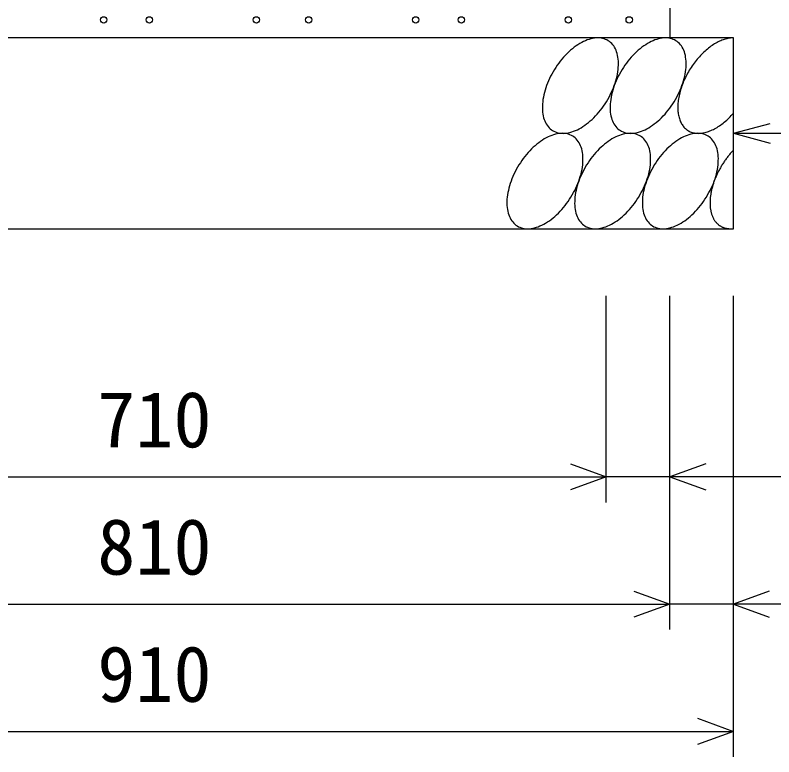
# Model space of a CAD drawing. Units: millimetres, scale not verified. Extents: x -16800 to 16800, y -5940 to 5940.
# Drawn here: x 4990 to 5587, y 2384 to 2966 of the extents above; entities that cross this region are included whole.
import ezdxf
from ezdxf.enums import TextEntityAlignment as Align

# ---------------------------------------------------------------- set-up
doc = ezdxf.new("R2010")
doc.units = ezdxf.units.MM
doc.header["$LTSCALE"] = 20
for name, color, linetype, lineweight in [('0-0_DIM', 7, 'Continuous', 25), ('0-2_HATCH', 6, 'Continuous', 25), ('0-5_OUTLINE', 3, 'Continuous', 25)]:
    doc.layers.add(name, color=color, linetype=linetype, lineweight=lineweight)
doc.styles.add('ＭＳ ゴシック', font='')
doc.styles.get('ＭＳ ゴシック').set_extended_font_data('MS Gothic')

msp = doc.modelspace()

# ---------------------------------------------------------------- linework, layer by layer
at = {"layer": '0-0_DIM'}
for p, q in [((5555, 2873.62), (5583.98, 2881.39)), ((5555, 2873.62), (5988.31, 2873.62)), ((5555, 2873.62), (5583.98, 2865.86)), ((5455, 2583.61), (5455, 2745.95)), ((5505, 2483.61), (5505, 2745.95)), ((5555, 2383.61), (5555, 2745.95)), ((4745, 2603.61), (5455, 2603.61)), ((5675, 2603.61), (5455, 2603.61)), ((4695, 2503.61), (5505, 2503.61)), ((5725, 2503.61), (5505, 2503.61)), ((4645, 2403.61), (5555, 2403.61))]:
    msp.add_line(p, q, dxfattribs=at)
for points in [[(5426.81, 2613.87), (5455, 2603.61), (5426.81, 2593.34)], [(5533.19, 2613.87), (5505, 2603.61), (5533.19, 2593.34)], [(5476.81, 2513.87), (5505, 2503.61), (5476.81, 2493.34)], [(5583.19, 2513.87), (5555, 2503.61), (5583.19, 2493.34)], [(5526.81, 2413.87), (5555, 2403.61), (5526.81, 2393.34)]]:
    msp.add_lwpolyline(points, dxfattribs=at)
at = {"layer": '0-2_HATCH'}
for points in [[(5456.5, 2946.4), (5455.5, 2946.98), (5454.4, 2947.47), (5453.3, 2947.88), (5452.1, 2948.19), (5450.9, 2948.42), (5449.7, 2948.55), (5448.4, 2948.6), (5447.1, 2948.55), (5445.7, 2948.42), (5444.3, 2948.19), (5442.9, 2947.88), (5441.5, 2947.47), (5440.1, 2946.98), (5438.6, 2946.41), (5437.2, 2945.74), (5435.7, 2945), (5434.2, 2944.17), (5432.8, 2943.26), (5431.3, 2942.28), (5429.8, 2941.22), (5428.4, 2940.09), (5427, 2938.88), (5425.6, 2937.61), (5424.2, 2936.28), (5422.8, 2934.89), (5421.5, 2933.44), (5420.2, 2931.93), (5418.9, 2930.38), (5417.7, 2928.78), (5416.5, 2927.13), (5415.4, 2925.45), (5414.3, 2923.73), (5413.2, 2921.98), (5412.2, 2920.21), (5411.3, 2918.41), (5410.4, 2916.6), (5409.6, 2914.77), (5408.8, 2912.94), (5408.1, 2911.1)], [(5463.9, 2934.89), (5463.6, 2936.28), (5463.2, 2937.61), (5462.7, 2938.88), (5462.2, 2940.08), (5461.5, 2941.22), (5460.9, 2942.28), (5460.1, 2943.26), (5459.3, 2944.17), (5458.4, 2945), (5457.5, 2945.74), (5456.5, 2946.4)], [(5509.7, 2946.4), (5508.7, 2946.98), (5507.6, 2947.47), (5506.5, 2947.88), (5505.3, 2948.19), (5504.1, 2948.42), (5502.9, 2948.55), (5501.6, 2948.6), (5500.3, 2948.55), (5498.9, 2948.42), (5497.5, 2948.19), (5496.1, 2947.88), (5494.7, 2947.47), (5493.3, 2946.98), (5491.8, 2946.41), (5490.4, 2945.74), (5488.9, 2945), (5487.4, 2944.17), (5486, 2943.26), (5484.5, 2942.28), (5483, 2941.22), (5481.6, 2940.09), (5480.2, 2938.88), (5478.8, 2937.61), (5477.4, 2936.28), (5476, 2934.89), (5474.7, 2933.44), (5473.4, 2931.93), (5472.1, 2930.38), (5470.9, 2928.78), (5469.7, 2927.13), (5468.6, 2925.45), (5467.5, 2923.73), (5466.4, 2921.98), (5465.4, 2920.21), (5464.5, 2918.41), (5463.6, 2916.6), (5462.8, 2914.77), (5462, 2912.94), (5461.3, 2911.1)], [(5517.2, 2934.89), (5516.8, 2936.28), (5516.4, 2937.61), (5515.9, 2938.88), (5515.4, 2940.08), (5514.7, 2941.22), (5514.1, 2942.28), (5513.3, 2943.26), (5512.5, 2944.17), (5511.6, 2945), (5510.7, 2945.74), (5509.7, 2946.4)], [(5555, 2948.6), (5554.1, 2948.59), (5553.3, 2948.54), (5552.4, 2948.45), (5551.5, 2948.33), (5550.6, 2948.16), (5549.7, 2947.96), (5548.8, 2947.72), (5547.8, 2947.44), (5546.9, 2947.13), (5545.9, 2946.78), (5545, 2946.39), (5544, 2945.96), (5543.1, 2945.5), (5542.1, 2945.01), (5541.2, 2944.48), (5540.2, 2943.91), (5539.2, 2943.31), (5538.3, 2942.68), (5537.3, 2942.02), (5536.4, 2941.32), (5535.4, 2940.59), (5534.5, 2939.83), (5533.6, 2939.05), (5532.7, 2938.23), (5531.7, 2937.39), (5530.8, 2936.51), (5529.9, 2935.62), (5529.1, 2934.7), (5528.2, 2933.75), (5527.3, 2932.78), (5526.5, 2931.79), (5525.7, 2930.77), (5524.8, 2929.74), (5524, 2928.69), (5523.3, 2927.61), (5522.5, 2926.53), (5521.8, 2925.42), (5521, 2924.3), (5520.3, 2923.17)], [(5430.8, 2875.79), (5432.3, 2876.45), (5433.8, 2877.2), (5435.2, 2878.02), (5436.7, 2878.93), (5438.2, 2879.92), (5439.6, 2880.98), (5441, 2882.11), (5442.5, 2883.31), (5443.9, 2884.58), (5445.3, 2885.91), (5446.6, 2887.31), (5448, 2888.76), (5449.3, 2890.26), (5450.5, 2891.82), (5451.8, 2893.42), (5452.9, 2895.06), (5454.1, 2896.74), (5455.2, 2898.46), (5456.2, 2900.21), (5457.2, 2901.98), (5458.2, 2903.78), (5459, 2905.59), (5459.9, 2907.42), (5460.6, 2909.26), (5461.3, 2911.1), (5462, 2912.94), (5462.5, 2914.77), (5463, 2916.6), (5463.5, 2918.41), (5463.8, 2920.21), (5464.1, 2921.98), (5464.4, 2923.73), (5464.5, 2925.45), (5464.6, 2927.13), (5464.6, 2928.77), (5464.6, 2930.37), (5464.4, 2931.93), (5464.2, 2933.43), (5463.9, 2934.89)], [(5484, 2875.79), (5485.5, 2876.45), (5487, 2877.2), (5488.4, 2878.02), (5489.9, 2878.93), (5491.4, 2879.92), (5492.8, 2880.98), (5494.3, 2882.11), (5495.7, 2883.31), (5497.1, 2884.58), (5498.5, 2885.91), (5499.8, 2887.31), (5501.2, 2888.76), (5502.5, 2890.26), (5503.7, 2891.82), (5505, 2893.42), (5506.1, 2895.06), (5507.3, 2896.74), (5508.4, 2898.46), (5509.4, 2900.21), (5510.4, 2901.98), (5511.4, 2903.78), (5512.2, 2905.59), (5513.1, 2907.42), (5513.8, 2909.26), (5514.5, 2911.1), (5515.2, 2912.94), (5515.7, 2914.77), (5516.3, 2916.6), (5516.7, 2918.41), (5517.1, 2920.21), (5517.4, 2921.98), (5517.6, 2923.73), (5517.7, 2925.45), (5517.8, 2927.13), (5517.8, 2928.77), (5517.8, 2930.37), (5517.6, 2931.93), (5517.4, 2933.43), (5517.2, 2934.89)], [(5520.3, 2923.17), (5519.7, 2922.03), (5519, 2920.87), (5518.4, 2919.7), (5517.8, 2918.53), (5517.2, 2917.35), (5516.6, 2916.16), (5516.1, 2914.96), (5515.6, 2913.77), (5515.1, 2912.57), (5514.6, 2911.36), (5514.2, 2910.16), (5513.8, 2908.96), (5513.4, 2907.76), (5513.1, 2906.56), (5512.8, 2905.37), (5512.5, 2904.19), (5512.2, 2903.01), (5512, 2901.84), (5511.8, 2900.68), (5511.6, 2899.53), (5511.5, 2898.39), (5511.4, 2897.26), (5511.3, 2896.15), (5511.3, 2895.06), (5511.2, 2893.98), (5511.3, 2892.92), (5511.3, 2891.88), (5511.4, 2890.85), (5511.5, 2889.85), (5511.6, 2888.87), (5511.8, 2887.91), (5512, 2886.98), (5512.2, 2886.07), (5512.5, 2885.19), (5512.8, 2884.33), (5513.1, 2883.5), (5513.4, 2882.7), (5513.8, 2881.93), (5514.2, 2881.19)], [(5408.1, 2911.1), (5407.5, 2909.26), (5406.9, 2907.42), (5406.4, 2905.6), (5406, 2903.78), (5405.6, 2901.99), (5405.3, 2900.21), (5405.1, 2898.47), (5404.9, 2896.75), (5404.8, 2895.07), (5404.8, 2893.42), (5404.9, 2891.82), (5405, 2890.26), (5405.2, 2888.76), (5405.5, 2887.31), (5405.8, 2885.91), (5406.3, 2884.58), (5406.7, 2883.31), (5407.3, 2882.11), (5407.9, 2880.98), (5408.6, 2879.92), (5409.3, 2878.93), (5410.1, 2878.03), (5411, 2877.2), (5411.9, 2876.45), (5412.9, 2875.79), (5413.9, 2875.21), (5415, 2874.72), (5416.1, 2874.32), (5417.3, 2874), (5418.5, 2873.78), (5419.8, 2873.64), (5421.1, 2873.6), (5422.4, 2873.64), (5423.7, 2873.78), (5425.1, 2874), (5426.5, 2874.32), (5427.9, 2874.72), (5429.4, 2875.21), (5430.8, 2875.79)], [(5461.3, 2911.1), (5460.7, 2909.26), (5460.1, 2907.42), (5459.6, 2905.6), (5459.2, 2903.78), (5458.8, 2901.99), (5458.5, 2900.21), (5458.3, 2898.47), (5458.1, 2896.75), (5458, 2895.07), (5458, 2893.42), (5458.1, 2891.82), (5458.2, 2890.26), (5458.4, 2888.76), (5458.7, 2887.31), (5459.1, 2885.91), (5459.5, 2884.58), (5460, 2883.31), (5460.5, 2882.11), (5461.1, 2880.98), (5461.8, 2879.92), (5462.5, 2878.93), (5463.4, 2878.03), (5464.2, 2877.2), (5465.1, 2876.45), (5466.1, 2875.79), (5467.1, 2875.21), (5468.2, 2874.72), (5469.4, 2874.32), (5470.5, 2874), (5471.7, 2873.78), (5473, 2873.64), (5474.3, 2873.6), (5475.6, 2873.64), (5477, 2873.78), (5478.3, 2874), (5479.7, 2874.32), (5481.2, 2874.72), (5482.6, 2875.21), (5484, 2875.79)], [(5545, 2880.21), (5545.9, 2880.91), (5546.9, 2881.64), (5547.8, 2882.4), (5548.8, 2883.19), (5549.7, 2884.01), (5550.6, 2884.85), (5551.5, 2885.72), (5552.4, 2886.62), (5553.3, 2887.55), (5554.1, 2888.49), (5555, 2889.46)], [(5514.2, 2881.19), (5514.6, 2880.48), (5515.1, 2879.8), (5515.6, 2879.16), (5516.1, 2878.54), (5516.6, 2877.96), (5517.2, 2877.42), (5517.8, 2876.91), (5518.4, 2876.43), (5519, 2875.99), (5519.7, 2875.58), (5520.3, 2875.22), (5521, 2874.89), (5521.8, 2874.59), (5522.5, 2874.33), (5523.3, 2874.12), (5524, 2873.94), (5524.8, 2873.79), (5525.7, 2873.69), (5526.5, 2873.62), (5527.3, 2873.6), (5528.2, 2873.61), (5529.1, 2873.66), (5529.9, 2873.75), (5530.8, 2873.88), (5531.7, 2874.04), (5532.7, 2874.24), (5533.6, 2874.49), (5534.5, 2874.77), (5535.4, 2875.08), (5536.4, 2875.44), (5537.3, 2875.83), (5538.3, 2876.25), (5539.2, 2876.72), (5540.2, 2877.21), (5541.2, 2877.75), (5542.1, 2878.31), (5543.1, 2878.91), (5544, 2879.55), (5545, 2880.21)], [(5428.7, 2871.41), (5427.6, 2871.99), (5426.5, 2872.48), (5425.4, 2872.89), (5424.2, 2873.2), (5423, 2873.43), (5421.8, 2873.56), (5420.5, 2873.61), (5419.2, 2873.56), (5417.8, 2873.43), (5416.4, 2873.2), (5415, 2872.89), (5413.6, 2872.48), (5412.2, 2871.99), (5410.7, 2871.42), (5409.3, 2870.75), (5407.8, 2870.01), (5406.3, 2869.18), (5404.9, 2868.27), (5403.4, 2867.29), (5402, 2866.23), (5400.5, 2865.1), (5399.1, 2863.89), (5397.7, 2862.62), (5396.3, 2861.29), (5394.9, 2859.9), (5393.6, 2858.45), (5392.3, 2856.94), (5391, 2855.39), (5389.8, 2853.79), (5388.6, 2852.14), (5387.5, 2850.46), (5386.4, 2848.74), (5385.3, 2846.99), (5384.3, 2845.22), (5383.4, 2843.42), (5382.5, 2841.61), (5381.7, 2839.78), (5380.9, 2837.95), (5380.2, 2836.11)], [(5436.1, 2859.89), (5435.7, 2861.29), (5435.3, 2862.62), (5434.8, 2863.89), (5434.3, 2865.09), (5433.6, 2866.23), (5433, 2867.29), (5432.2, 2868.27), (5431.4, 2869.18), (5430.5, 2870.01), (5429.6, 2870.75), (5428.7, 2871.41)], [(5481.9, 2871.41), (5480.8, 2871.99), (5479.7, 2872.48), (5478.6, 2872.89), (5477.5, 2873.2), (5476.2, 2873.43), (5475, 2873.56), (5473.7, 2873.61), (5472.4, 2873.56), (5471, 2873.43), (5469.6, 2873.2), (5468.2, 2872.89), (5466.8, 2872.48), (5465.4, 2871.99), (5463.9, 2871.42), (5462.5, 2870.75), (5461, 2870.01), (5459.5, 2869.18), (5458.1, 2868.27), (5456.6, 2867.29), (5455.2, 2866.23), (5453.7, 2865.1), (5452.3, 2863.89), (5450.9, 2862.62), (5449.5, 2861.29), (5448.1, 2859.9), (5446.8, 2858.45), (5445.5, 2856.94), (5444.2, 2855.39), (5443, 2853.79), (5441.8, 2852.14), (5440.7, 2850.46), (5439.6, 2848.74), (5438.5, 2846.99), (5437.6, 2845.22), (5436.6, 2843.42), (5435.7, 2841.61), (5434.9, 2839.78), (5434.1, 2837.95), (5433.4, 2836.11)], [(5489.3, 2859.89), (5488.9, 2861.29), (5488.5, 2862.62), (5488, 2863.89), (5487.5, 2865.09), (5486.9, 2866.23), (5486.2, 2867.29), (5485.4, 2868.27), (5484.6, 2869.18), (5483.8, 2870.01), (5482.8, 2870.75), (5481.9, 2871.41)], [(5535.1, 2871.41), (5534, 2871.99), (5533, 2872.48), (5531.8, 2872.89), (5530.7, 2873.2), (5529.4, 2873.43), (5528.2, 2873.56), (5526.9, 2873.61), (5525.6, 2873.56), (5524.2, 2873.43), (5522.9, 2873.2), (5521.5, 2872.89), (5520, 2872.48), (5518.6, 2871.99), (5517.1, 2871.42), (5515.7, 2870.75), (5514.2, 2870.01), (5512.8, 2869.18), (5511.3, 2868.27), (5509.8, 2867.29), (5508.4, 2866.23), (5506.9, 2865.1), (5505.5, 2863.89), (5504.1, 2862.62), (5502.7, 2861.29), (5501.3, 2859.9), (5500, 2858.45), (5498.7, 2856.94), (5497.5, 2855.39), (5496.2, 2853.79), (5495, 2852.14), (5493.9, 2850.46), (5492.8, 2848.74), (5491.8, 2846.99), (5490.8, 2845.22), (5489.8, 2843.42), (5488.9, 2841.61), (5488.1, 2839.78), (5487.4, 2837.95), (5486.6, 2836.11)], [(5542.5, 2859.89), (5542.1, 2861.29), (5541.7, 2862.62), (5541.2, 2863.89), (5540.7, 2865.09), (5540.1, 2866.23), (5539.4, 2867.29), (5538.6, 2868.27), (5537.8, 2869.18), (5537, 2870.01), (5536, 2870.75), (5535.1, 2871.41)], [(5402.9, 2800.8), (5404.4, 2801.46), (5405.9, 2802.21), (5407.3, 2803.03), (5408.8, 2803.94), (5410.3, 2804.93), (5411.7, 2805.99), (5413.2, 2807.12), (5414.6, 2808.32), (5416, 2809.59), (5417.4, 2810.92), (5418.7, 2812.32), (5420.1, 2813.77), (5421.4, 2815.27), (5422.6, 2816.83), (5423.9, 2818.43), (5425, 2820.07), (5426.2, 2821.75), (5427.3, 2823.47), (5428.3, 2825.22), (5429.3, 2826.99), (5430.3, 2828.79), (5431.1, 2830.6), (5432, 2832.43), (5432.7, 2834.26), (5433.4, 2836.1), (5434.1, 2837.94), (5434.6, 2839.78), (5435.2, 2841.61), (5435.6, 2843.42), (5436, 2845.22), (5436.3, 2846.99), (5436.5, 2848.74), (5436.6, 2850.46), (5436.7, 2852.14), (5436.7, 2853.78), (5436.7, 2855.38), (5436.5, 2856.94), (5436.3, 2858.44), (5436.1, 2859.89)], [(5456.2, 2800.8), (5457.6, 2801.46), (5459.1, 2802.21), (5460.5, 2803.03), (5462, 2803.94), (5463.5, 2804.93), (5464.9, 2805.99), (5466.4, 2807.12), (5467.8, 2808.32), (5469.2, 2809.59), (5470.6, 2810.92), (5471.9, 2812.32), (5473.3, 2813.77), (5474.6, 2815.27), (5475.8, 2816.83), (5477.1, 2818.43), (5478.3, 2820.07), (5479.4, 2821.75), (5480.5, 2823.47), (5481.5, 2825.22), (5482.5, 2826.99), (5483.5, 2828.79), (5484.4, 2830.6), (5485.2, 2832.43), (5485.9, 2834.26), (5486.6, 2836.1), (5487.3, 2837.94), (5487.9, 2839.78), (5488.4, 2841.61), (5488.8, 2843.42), (5489.2, 2845.22), (5489.5, 2846.99), (5489.7, 2848.74), (5489.8, 2850.46), (5489.9, 2852.14), (5489.9, 2853.78), (5489.9, 2855.38), (5489.7, 2856.94), (5489.5, 2858.44), (5489.3, 2859.89)], [(5509.4, 2800.8), (5510.8, 2801.46), (5512.3, 2802.21), (5513.8, 2803.03), (5515.2, 2803.94), (5516.7, 2804.93), (5518.1, 2805.99), (5519.6, 2807.12), (5521, 2808.32), (5522.4, 2809.59), (5523.8, 2810.92), (5525.2, 2812.32), (5526.5, 2813.77), (5527.8, 2815.27), (5529.1, 2816.83), (5530.3, 2818.43), (5531.5, 2820.07), (5532.6, 2821.75), (5533.7, 2823.47), (5534.7, 2825.22), (5535.7, 2826.99), (5536.7, 2828.79), (5537.6, 2830.6), (5538.4, 2832.43), (5539.2, 2834.26), (5539.9, 2836.1), (5540.5, 2837.94), (5541.1, 2839.78), (5541.6, 2841.61), (5542, 2843.42), (5542.4, 2845.22), (5542.7, 2846.99), (5542.9, 2848.74), (5543.1, 2850.46), (5543.1, 2852.14), (5543.2, 2853.78), (5543.1, 2855.38), (5543, 2856.94), (5542.8, 2858.44), (5542.5, 2859.89)], [(5555, 2860.36), (5554.5, 2859.83), (5554, 2859.29), (5553.5, 2858.75), (5553, 2858.19), (5552.5, 2857.63), (5552, 2857.06), (5551.5, 2856.49), (5551.1, 2855.91), (5550.6, 2855.32), (5550.1, 2854.72), (5549.7, 2854.12), (5549.2, 2853.51), (5548.8, 2852.9), (5548.3, 2852.28), (5547.9, 2851.65), (5547.5, 2851.02), (5547.1, 2850.39), (5546.6, 2849.75), (5546.2, 2849.1), (5545.8, 2848.45), (5545.4, 2847.8), (5545.1, 2847.14), (5544.7, 2846.48), (5544.3, 2845.81), (5543.9, 2845.15), (5543.6, 2844.48), (5543.2, 2843.8), (5542.9, 2843.12), (5542.5, 2842.45), (5542.2, 2841.77), (5541.9, 2841.08), (5541.6, 2840.4), (5541.3, 2839.71), (5541, 2839.02), (5540.7, 2838.34), (5540.4, 2837.65), (5540.2, 2836.96), (5539.9, 2836.27), (5539.7, 2835.58)], [(5380.2, 2836.11), (5379.6, 2834.27), (5379, 2832.43), (5378.5, 2830.61), (5378.1, 2828.79), (5377.7, 2827), (5377.4, 2825.22), (5377.2, 2823.47), (5377, 2821.76), (5376.9, 2820.07), (5376.9, 2818.43), (5377, 2816.83), (5377.1, 2815.27), (5377.3, 2813.77), (5377.6, 2812.32), (5378, 2810.92), (5378.4, 2809.59), (5378.9, 2808.32), (5379.4, 2807.12), (5380, 2805.99), (5380.7, 2804.93), (5381.5, 2803.94), (5382.3, 2803.04), (5383.1, 2802.21), (5384, 2801.46), (5385, 2800.8), (5386.1, 2800.22), (5387.1, 2799.73), (5388.3, 2799.33), (5389.4, 2799.01), (5390.6, 2798.79), (5391.9, 2798.65), (5393.2, 2798.61), (5394.5, 2798.65), (5395.9, 2798.79), (5397.2, 2799.01), (5398.6, 2799.33), (5400.1, 2799.73), (5401.5, 2800.22), (5402.9, 2800.8)], [(5433.4, 2836.11), (5432.8, 2834.27), (5432.2, 2832.43), (5431.7, 2830.61), (5431.3, 2828.79), (5430.9, 2827), (5430.6, 2825.22), (5430.4, 2823.47), (5430.2, 2821.76), (5430.2, 2820.07), (5430.1, 2818.43), (5430.2, 2816.83), (5430.3, 2815.27), (5430.5, 2813.77), (5430.8, 2812.32), (5431.2, 2810.92), (5431.6, 2809.59), (5432.1, 2808.32), (5432.6, 2807.12), (5433.2, 2805.99), (5433.9, 2804.93), (5434.7, 2803.94), (5435.5, 2803.04), (5436.3, 2802.21), (5437.3, 2801.46), (5438.2, 2800.8), (5439.3, 2800.22), (5440.3, 2799.73), (5441.5, 2799.33), (5442.6, 2799.01), (5443.9, 2798.79), (5445.1, 2798.65), (5446.4, 2798.61), (5447.7, 2798.65), (5449.1, 2798.79), (5450.4, 2799.01), (5451.8, 2799.33), (5453.3, 2799.73), (5454.7, 2800.22), (5456.2, 2800.8)], [(5486.6, 2836.11), (5486, 2834.27), (5485.4, 2832.43), (5484.9, 2830.61), (5484.5, 2828.79), (5484.1, 2827), (5483.8, 2825.22), (5483.6, 2823.47), (5483.5, 2821.76), (5483.4, 2820.07), (5483.4, 2818.43), (5483.4, 2816.83), (5483.5, 2815.27), (5483.8, 2813.77), (5484, 2812.32), (5484.4, 2810.92), (5484.8, 2809.59), (5485.3, 2808.32), (5485.8, 2807.12), (5486.4, 2805.99), (5487.1, 2804.93), (5487.9, 2803.94), (5488.7, 2803.04), (5489.5, 2802.21), (5490.5, 2801.46), (5491.4, 2800.8), (5492.5, 2800.22), (5493.5, 2799.73), (5494.7, 2799.33), (5495.8, 2799.01), (5497.1, 2798.79), (5498.3, 2798.65), (5499.6, 2798.61), (5500.9, 2798.65), (5502.3, 2798.79), (5503.7, 2799.01), (5505.1, 2799.33), (5506.5, 2799.73), (5507.9, 2800.22), (5509.4, 2800.8)], [(5539.7, 2835.58), (5539.4, 2834.89), (5539.2, 2834.2), (5539, 2833.51), (5538.8, 2832.82), (5538.6, 2832.14), (5538.4, 2831.45), (5538.2, 2830.77), (5538, 2830.09), (5537.8, 2829.41), (5537.7, 2828.73), (5537.5, 2828.05), (5537.4, 2827.38), (5537.3, 2826.71), (5537.2, 2826.04), (5537.1, 2825.38), (5537, 2824.72), (5536.9, 2824.07), (5536.8, 2823.42), (5536.7, 2822.77), (5536.7, 2822.13), (5536.6, 2821.49), (5536.6, 2820.86), (5536.6, 2820.23), (5536.6, 2819.61), (5536.6, 2818.99), (5536.6, 2818.38), (5536.6, 2817.77), (5536.6, 2817.17), (5536.6, 2816.58), (5536.7, 2816), (5536.7, 2815.42), (5536.8, 2814.85), (5536.9, 2814.28), (5537, 2813.72), (5537.1, 2813.17), (5537.2, 2812.63), (5537.3, 2812.1), (5537.4, 2811.57), (5537.5, 2811.05)], [(5537.5, 2811.05), (5537.7, 2810.55), (5537.8, 2810.05), (5538, 2809.55), (5538.2, 2809.07), (5538.4, 2808.6), (5538.6, 2808.13), (5538.8, 2807.68), (5539, 2807.23), (5539.2, 2806.8), (5539.4, 2806.37), (5539.7, 2805.96), (5539.9, 2805.55), (5540.2, 2805.16), (5540.4, 2804.77), (5540.7, 2804.4), (5541, 2804.04), (5541.3, 2803.68), (5541.6, 2803.34), (5541.9, 2803.01), (5542.2, 2802.69), (5542.5, 2802.39), (5542.9, 2802.09), (5543.2, 2801.81), (5543.6, 2801.53), (5543.9, 2801.27), (5544.3, 2801.02), (5544.7, 2800.78), (5545.1, 2800.56), (5545.4, 2800.35), (5545.8, 2800.14), (5546.2, 2799.95), (5546.6, 2799.78), (5547.1, 2799.61), (5547.5, 2799.46), (5547.9, 2799.32), (5548.3, 2799.19), (5548.8, 2799.08), (5549.2, 2798.97), (5549.7, 2798.88)], [(5549.7, 2798.88), (5550.1, 2798.81), (5550.6, 2798.74), (5551.1, 2798.69), (5551.5, 2798.65), (5552, 2798.62), (5552.5, 2798.61), (5553, 2798.61), (5553.5, 2798.62), (5554, 2798.64), (5554.5, 2798.68), (5555, 2798.73)]]:
    msp.add_lwpolyline(points, dxfattribs=at)
for centre in [(5060.03, 2962.77), (5095.92, 2962.77), (5180.03, 2962.77), (5221.14, 2962.77), (5305.26, 2962.77), (5341.14, 2962.77), (5425.26, 2962.77), (5473.07, 2962.77)]:
    msp.add_circle(centre, 2.5, dxfattribs=at)
at = {"layer": '0-5_OUTLINE'}
for p, q in [((5505, 3048.62), (5505, 2948.62)), ((5555, 2948.62), (4645, 2948.62))]:
    msp.add_line(p, q, dxfattribs=at)
msp.add_lwpolyline([(4645, 2798.62), (5555, 2798.62), (5555, 2948.62)], dxfattribs=at)

# ---------------------------------------------------------------- texts
at = {"layer": '0-0_DIM', "style": 'ＭＳ ゴシック'}
for s, p in [('710', (5055, 2613.61)), ('810', (5055, 2513.61)), ('910', (5055, 2413.61))]:
    msp.add_text(s, height=43.99, dxfattribs=at).set_placement(p, align=Align.BOTTOM_LEFT)

doc.saveas('drawing.dxf')
